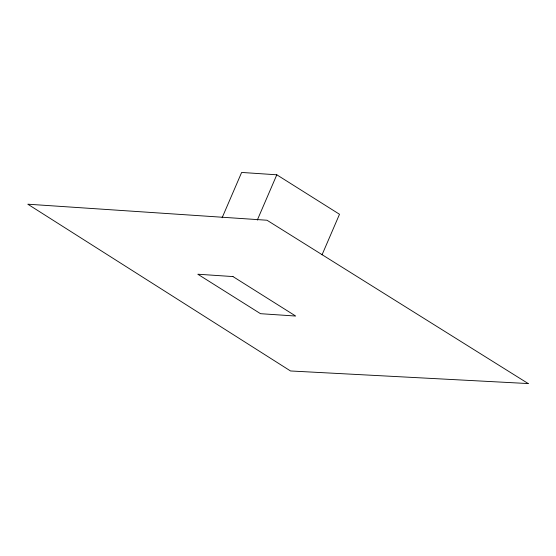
<?xml version="1.0" encoding="UTF-8"?>
<svg xmlns="http://www.w3.org/2000/svg" width="556" height="556" viewBox="0 0 556 556"><rect width="100%" height="100%" fill="white"/><g stroke="black" fill="none" stroke-linecap="round" stroke-linejoin="round"><path stroke-width="0.83" d="M222.115 217.764L241.638 172.443L276.812 174.799L339.507 214.268L322.042 254.822M257.289 220.12L276.812 174.799M528.2 383.557L290.524 370.97L27.8 204.198L266.998 220.239L528.2 383.557M232.978 276.575L197.804 274.219L260.507 313.688L295.674 316.044L232.978 276.575"/></g></svg>
